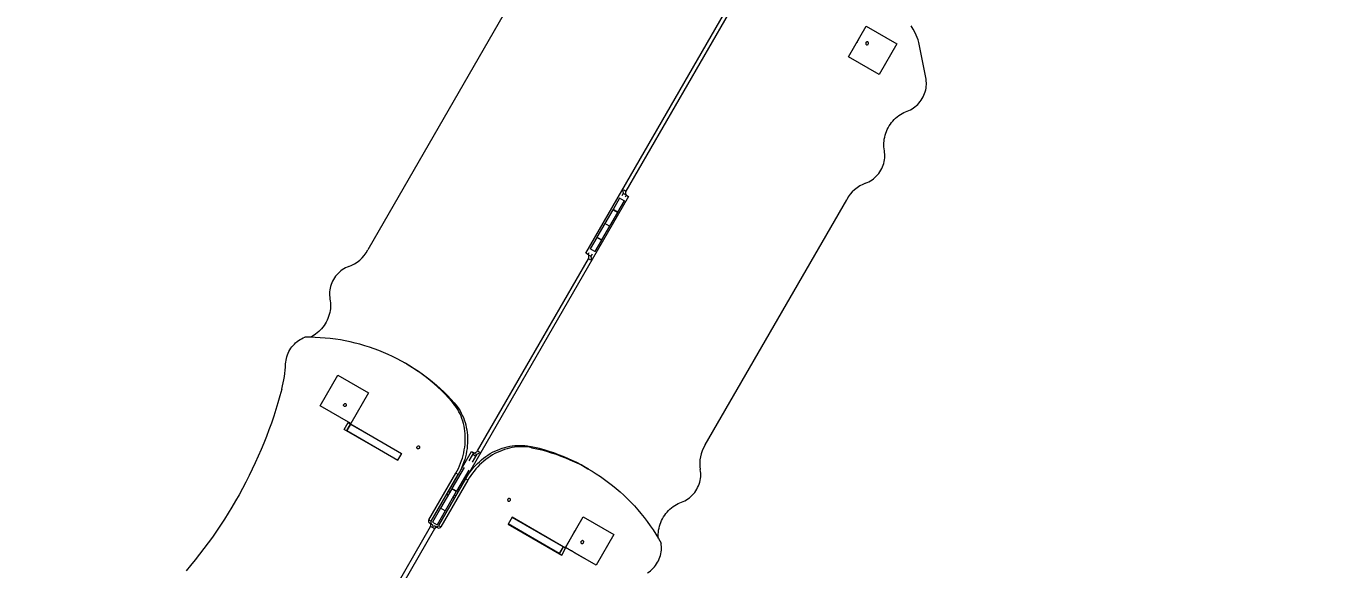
# Model space of a CAD drawing. Header units: millimetres. Extents: x -12977 to 11786, y -11805 to 10558.
# Drawn here: x 2473 to 6140, y -2472 to -938 of the extents above; entities that cross this region are included whole.
import ezdxf

# ---------------------------------------------------------------- set-up
doc = ezdxf.new("R2010")
doc.units = ezdxf.units.MM
for name, color, linetype in [('DIKOM_ОБЪЕКТ', 7, 'Continuous'), ('DIKOM_РАЗМЕР_ЗОНА', 7, 'Continuous'), ('DIKOM_РАЗМЕР_ОБЪЕКТА', 7, 'Continuous')]:
    doc.layers.add(name, color=color, linetype=linetype)
doc.styles.add('style1', font='arial.ttf', dxfattribs={"width": 0.8})
doc.dimstyles.new('1-50', dxfattribs={"dimtxt": 300, "dimasz": 200, "dimexe": 100, "dimexo": 0, "dimgap": 100, "dimtad": 1, "dimtxsty": 'style1', "dimcen": 200, "dimclrd": 7, "dimclre": 7, "dimclrt": 7, "dimadec": 1, "dimazin": 2, "dimtfac": 1, "dimtmove": 0, "dimatfit": 2, "dimfxl": 0, "dimlwd": 25, "dimlwe": 18, "dimarcsym": 0})

# ---------------------------------------------------------------- blocks, each defined once
blk = doc.blocks.new('*D9')
at = {"layer": 'Defpoints', "color": 0, "transparency": 16777216}
for p in [(-11007.4, 666.1), (8788, 666.1), (8788, -10518.7)]:
    blk.add_point(p, dxfattribs=at)
at = {"layer": 'DIKOM_РАЗМЕР_ОБЪЕКТА', "color": 7, "lineweight": 18, "transparency": 16777216}
for p, q in [((-11007.4, 666.1), (-11007.4, -10618.7)), ((8788, 666.1), (8788, -10618.7))]:
    blk.add_line(p, q, dxfattribs=at)
at = {"layer": 'DIKOM_РАЗМЕР_ОБЪЕКТА', "color": 7, "lineweight": 25, "transparency": 16777216}
blk.add_line((-10807.4, -10518.7), (8588, -10518.7), dxfattribs=at)
at = {"layer": 'DIKOM_РАЗМЕР_ОБЪЕКТА', "color": 7, "transparency": 16777216}
for points in [[(-10807.4, -10485.3), (-10807.4, -10552), (-11007.4, -10518.7)], [(8588, -10485.3), (8588, -10552), (8788, -10518.7)]]:
    blk.add_solid(points, dxfattribs=at)
at = {"layer": 'DIKOM_РАЗМЕР_ОБЪЕКТА', "color": 7, "transparency": 16777216, "insert": (-1823.6, -10265.5), "char_height": 300, "attachment_point": 5, "style": 'style1'}
blk.add_mtext('19750', dxfattribs=at)
blk = doc.blocks.new('*D10')
at = {"layer": 'Defpoints', "color": 0, "transparency": 16777216}
for p in [(4270.3, 8458.2), (2861.7, -8997.1), (10043.4, -8997.1)]:
    blk.add_point(p, dxfattribs=at)
at = {"layer": 'DIKOM_РАЗМЕР_ОБЪЕКТА', "color": 7, "lineweight": 18, "transparency": 16777216}
for p, q in [((4270.3, 8458.2), (10143.4, 8458.2)), ((2861.7, -8997.1), (10143.4, -8997.1))]:
    blk.add_line(p, q, dxfattribs=at)
at = {"layer": 'DIKOM_РАЗМЕР_ОБЪЕКТА', "color": 7, "lineweight": 25, "transparency": 16777216}
blk.add_line((10043.4, 8258.2), (10043.4, -8797.1), dxfattribs=at)
at = {"layer": 'DIKOM_РАЗМЕР_ОБЪЕКТА', "color": 7, "transparency": 16777216}
for points in [[(10010, 8258.2), (10076.7, 8258.2), (10043.4, 8458.2)], [(10010, -8797.1), (10076.7, -8797.1), (10043.4, -8997.1)]]:
    blk.add_solid(points, dxfattribs=at)
at = {"layer": 'DIKOM_РАЗМЕР_ОБЪЕКТА', "color": 7, "transparency": 16777216, "insert": (9790.2, -3229.2), "char_height": 300, "attachment_point": 5, "rotation": 90, "style": 'style1'}
blk.add_mtext('17450', dxfattribs=at)
blk = doc.blocks.new('*D11')
at = {"layer": 'Defpoints', "color": 0, "transparency": 16777216}
for p in [(4304.4, 10557.6), (2504.1, -11339.7), (11686.1, -11339.7)]:
    blk.add_point(p, dxfattribs=at)
at = {"layer": 'DIKOM_РАЗМЕР_ЗОНА', "color": 7, "lineweight": 18, "transparency": 16777216}
for p, q in [((4304.4, 10557.6), (11786.1, 10557.6)), ((2504.1, -11339.7), (11786.1, -11339.7))]:
    blk.add_line(p, q, dxfattribs=at)
at = {"layer": 'DIKOM_РАЗМЕР_ЗОНА', "color": 7, "lineweight": 25, "transparency": 16777216}
blk.add_line((11686.1, 10357.6), (11686.1, -11139.7), dxfattribs=at)
at = {"layer": 'DIKOM_РАЗМЕР_ЗОНА', "color": 7, "transparency": 16777216}
for points in [[(11652.7, 10357.6), (11719.4, 10357.6), (11686.1, 10557.6)], [(11652.7, -11139.7), (11719.4, -11139.7), (11686.1, -11339.7)]]:
    blk.add_solid(points, dxfattribs=at)
at = {"layer": 'DIKOM_РАЗМЕР_ЗОНА', "color": 7, "transparency": 16777216, "insert": (11432.9, -3192), "char_height": 300, "attachment_point": 5, "rotation": 90, "style": 'style1'}
blk.add_mtext('21900', dxfattribs=at)
blk = doc.blocks.new('*D12')
at = {"layer": 'Defpoints', "color": 0, "transparency": 16777216}
for p in [(-12976.7, 124.1), (10764.9, 125.7), (10764.9, -11704.7)]:
    blk.add_point(p, dxfattribs=at)
at = {"layer": 'DIKOM_РАЗМЕР_ЗОНА', "color": 7, "lineweight": 18, "transparency": 16777216}
for p, q in [((-12976.7, 124.1), (-12976.7, -11804.7)), ((10764.9, 125.7), (10764.9, -11804.7))]:
    blk.add_line(p, q, dxfattribs=at)
at = {"layer": 'DIKOM_РАЗМЕР_ЗОНА', "color": 7, "lineweight": 25, "transparency": 16777216}
blk.add_line((-12776.7, -11704.7), (10564.9, -11704.7), dxfattribs=at)
at = {"layer": 'DIKOM_РАЗМЕР_ЗОНА', "color": 7, "transparency": 16777216}
for points in [[(-12776.7, -11671.3), (-12776.7, -11738), (-12976.7, -11704.7)], [(10564.9, -11671.3), (10564.9, -11738), (10764.9, -11704.7)]]:
    blk.add_solid(points, dxfattribs=at)
at = {"layer": 'DIKOM_РАЗМЕР_ЗОНА', "color": 7, "transparency": 16777216, "insert": (-1904.6, -11451.4), "char_height": 300, "attachment_point": 5, "style": 'style1'}
blk.add_mtext('23750', dxfattribs=at)

msp = doc.modelspace()

# ---------------------------------------------------------------- linework, layer by layer
at = {"layer": 'DIKOM_ОБЪЕКТ', "color": 7, "linetype": 'Continuous', "lineweight": 15}
for p, q in [((4054.739, -1579.705), (4542.466, -734.936)), ((3838.001, -878.348), (3438.269, -1570.704)), ((4481.085, -861.593), (4167.839, -1404.152)), ((4796.749, -1024.982), (4846.749, -938.379)), ((4846.638, -938.377), (4846.749, -938.379)), ((4846.749, -938.379), (4933.352, -988.379)), ((4933.352, -988.379), (4883.352, -1074.982)), ((4929.362, -984.714), (4929.362, -984.714)), ((5014.73, -1083.934), (4995.256, -984.9)), ((4883.352, -1074.982), (4796.749, -1024.982)), ((4883.229, -1074.979), (4883.352, -1074.982)), ((4174.839, -1419.74), (3687.111, -2264.509)), ((4149.519, -1424.58), (4131.277, -1456.176)), ((4150.077, -1423.613), (4149.519, -1424.58)), ((4162.509, -1432.08), (4149.519, -1424.58)), ((4157.529, -1416.668), (4161.042, -1410.583)), ((4162.335, -1412.246), (4160.645, -1411.27)), ((4161.343, -1400.402), (4167.839, -1404.152)), ((4170.339, -1417.142), (4163.843, -1413.392)), ((4168.343, -1415.99), (4165.346, -1421.181)), ((4170.339, -1417.142), (4174.839, -1419.74)), ((4391.577, -2121.097), (4791.308, -1428.74)), ((4130.696, -1457.182), (4108.299, -1495.975)), ((4143.687, -1464.682), (4121.289, -1503.475)), ((4131.277, -1456.176), (4130.696, -1457.182)), ((4143.687, -1464.682), (4130.696, -1457.182)), ((4144.267, -1463.676), (4131.277, -1456.176)), ((4144.267, -1463.676), (4143.687, -1464.682)), ((4162.509, -1432.08), (4144.267, -1463.676)), ((4163.055, -1431.135), (4162.509, -1432.08)), ((4108.299, -1495.975), (4085.901, -1534.769)), ((4121.289, -1503.475), (4108.299, -1495.975)), ((4085.321, -1535.774), (4067.079, -1567.371)), ((4085.901, -1534.769), (4085.321, -1535.774)), ((4098.311, -1543.274), (4085.321, -1535.774)), ((4098.892, -1542.269), (4085.901, -1534.769)), ((4121.289, -1503.475), (4098.892, -1542.269)), ((4067.079, -1567.371), (4066.52, -1568.338)), ((4080.069, -1574.871), (4067.079, -1567.371)), ((4080.069, -1574.871), (4079.523, -1575.816)), ((4098.311, -1543.274), (4080.069, -1574.871)), ((4098.892, -1542.269), (4098.311, -1543.274)), ((3748.493, -2137.851), (4061.739, -1595.293)), ((4059.239, -1582.303), (4054.739, -1579.705)), ((4059.239, -1582.303), (4065.734, -1586.053)), ((4061.234, -1583.455), (4064.231, -1578.263)), ((4068.234, -1599.043), (4061.739, -1595.293)), ((4068.932, -1588.175), (4067.243, -1587.199)), ((4072.049, -1582.777), (4068.536, -1588.862)), ((3549.45, -1893.456), (3542.955, -1889.706)), ((3303.929, -2010.623), (3353.929, -1924.02)), ((3353.805, -1924.018), (3353.806, -1924.018)), ((3353.929, -1924.02), (3440.531, -1974.02)), ((3440.531, -1974.02), (3390.531, -2060.622)), ((3390.531, -2060.622), (3303.929, -2010.623)), ((3676.194, -1998.556), (3682.689, -2002.306)), ((3371.598, -2077.251), (3382.848, -2057.766)), ((3522.723, -2164.503), (3371.598, -2077.251)), ((3378.094, -2081.001), (3389.344, -2061.516)), ((3389.531, -2062.49), (3379.031, -2080.677)), ((3379.031, -2080.677), (3523.098, -2163.854)), ((3382.848, -2057.766), (3533.973, -2145.018)), ((3384.964, -2084.102), (3384.589, -2084.751)), ((3389.531, -2062.49), (3533.598, -2145.667)), ((3390.421, -2060.62), (3390.531, -2060.622)), ((3395.839, -2065.266), (3395.464, -2065.915)), ((3395.839, -2065.266), (3395.464, -2065.915)), ((3895.588, -2125.223), (3902.083, -2128.973)), ((3533.973, -2145.018), (3522.723, -2164.503)), ((3666.303, -2252.495), (3731.493, -2139.583)), ((3725.115, -2165.63), (3737.988, -2143.333)), ((3731.493, -2139.583), (3735.993, -2142.181)), ((3746.321, -2146.954), (3732.932, -2170.144)), ((3742.776, -2153.094), (3734.958, -2148.581)), ((3742.488, -2145.931), (3735.993, -2142.181)), ((3748.493, -2137.851), (3754.897, -2141.549)), ((3710.653, -2184.719), (3676.323, -2244.18)), ((3723.61, -2192.277), (3689.313, -2251.68)), ((4062.969, -2189.937), (4056.474, -2186.187)), ((3611.389, -2332.608), (3687.19, -2201.318)), ((3617.885, -2336.358), (3693.685, -2205.068)), ((3714.493, -2217.082), (3638.693, -2348.372)), ((3720.988, -2220.832), (3645.188, -2352.122)), ((3693.685, -2205.068), (3687.19, -2201.318)), ((3720.988, -2220.832), (3714.493, -2217.082)), ((3675.588, -2245.452), (3644.008, -2300.151)), ((3688.578, -2252.952), (3656.998, -2307.651)), ((3661.321, -2261.124), (3662.197, -2261.35)), ((3662.197, -2261.35), (3661.443, -2260.914)), ((3666.303, -2252.495), (3670.217, -2254.755)), ((3676.323, -2244.18), (3675.588, -2245.452)), ((3688.578, -2252.952), (3675.588, -2245.452)), ((3689.313, -2251.68), (3676.323, -2244.18)), ((3681.496, -2272.492), (3682.129, -2273.138)), ((3682.251, -2272.927), (3681.496, -2272.492)), ((3683.207, -2262.255), (3687.111, -2264.509)), ((3689.313, -2251.68), (3688.578, -2252.952)), ((3644.008, -2300.151), (3621.481, -2339.168)), ((3656.998, -2307.651), (3634.472, -2346.668)), ((3656.998, -2307.651), (3644.008, -2300.151)), ((3611.389, -2332.608), (3617.885, -2336.358)), ((3613.89, -2342.135), (3613.14, -2341.702)), ((3613.89, -2342.135), (3620.385, -2345.885)), ((3621.481, -2339.168), (3634.472, -2346.668)), ((3846.354, -2325.371), (3835.104, -2344.856)), ((3835.104, -2344.856), (3986.229, -2432.108)), ((3979.546, -2427.384), (3835.479, -2344.207)), ((3990.046, -2409.198), (3845.979, -2326.02)), ((3997.479, -2412.623), (3846.354, -2325.371)), ((3996.749, -2410.622), (4046.749, -2324.02)), ((4046.638, -2324.018), (4046.749, -2324.02)), ((4046.749, -2324.02), (4133.352, -2374.02)), ((3402.64, -2720.155), (3615.64, -2351.228)), ((3626.938, -2357.751), (3413.938, -2726.678)), ((3621.289, -2354.489), (3615.64, -2351.228)), ((3626.938, -2357.751), (3621.289, -2354.489)), ((3629.193, -2350.97), (3635.688, -2354.72)), ((3636.438, -2355.153), (3635.688, -2354.72)), ((3638.693, -2348.372), (3645.188, -2352.122)), ((4133.352, -2374.02), (4083.352, -2460.622)), ((3990.046, -2409.198), (3979.546, -2427.384)), ((3979.734, -2428.358), (3990.984, -2408.873)), ((3984.114, -2405.772), (3984.489, -2405.123)), ((3986.229, -2432.108), (3997.479, -2412.623)), ((3986.229, -2432.108), (3997.479, -2412.623)), ((4010.138, -2387.238), (3996.638, -2410.62)), ((3996.638, -2410.62), (3996.749, -2410.622)), ((3996.733, -2410.622), (3996.652, -2410.62)), ((4083.352, -2460.622), (3996.749, -2410.622)), ((3973.239, -2424.608), (3973.614, -2423.959)), ((4079.009, -2458.122), (4022.718, -2425.622)), ((4083.34, -2460.622), (4083.352, -2460.622))]:
    msp.add_line(p, q, dxfattribs=at)
at = {"layer": 'DIKOM_ОБЪЕКТ', "color": 7, "linetype": 'Continuous', "lineweight": 15, "flags": 128}
for points in [[(4984.689, -957.247), (4979.143, -947.399), (4973.312, -937.764)], [(4819.243, -986.011), (4819.336, -985.85), (4819.607, -985.38), (4820.036, -984.636), (4820.592, -983.673), (4821.234, -982.561), (4821.913, -981.385), (4822.58, -980.231), (4823.184, -979.183), (4823.682, -978.322), (4824.036, -977.709), (4824.22, -977.39), (4824.22, -977.39), (4824.036, -977.709), (4823.683, -978.322), (4823.185, -979.183), (4822.581, -980.231), (4821.914, -981.385), (4821.235, -982.561), (4820.593, -983.673), (4820.037, -984.636), (4819.607, -985.38), (4819.336, -985.85), (4819.243, -986.011)], [(4852.346, -989.089), (4852.832, -987.939), (4853.012, -986.727), (4852.87, -985.552), (4852.418, -984.509), (4851.694, -983.683), (4850.754, -983.141), (4849.677, -982.926), (4848.548, -983.057), (4847.46, -983.521), (4846.5, -984.282), (4845.746, -985.279), (4845.26, -986.43), (4845.081, -987.641), (4845.223, -988.816), (4845.674, -989.859), (4846.399, -990.685), (4847.338, -991.227), (4848.416, -991.442), (4849.545, -991.312), (4850.633, -990.847), (4851.593, -990.086), (4852.346, -989.089)], [(4852.346, -989.089), (4852.833, -987.938), (4853.012, -986.727), (4852.87, -985.552), (4852.418, -984.509), (4851.694, -983.683), (4850.754, -983.141), (4849.677, -982.926), (4848.548, -983.056), (4847.46, -983.521), (4846.5, -984.282), (4845.746, -985.279), (4845.26, -986.429), (4845.081, -987.641), (4845.223, -988.816), (4845.674, -989.859), (4846.399, -990.684), (4847.338, -991.227), (4848.416, -991.441), (4849.545, -991.311), (4850.633, -990.847), (4851.593, -990.085), (4852.346, -989.089)], [(4845.408, -985.985), (4845.851, -985.339), (4846.189, -984.632)], [(4845.408, -985.985), (4845.851, -985.339), (4846.189, -984.633)], [(4962.442, -1178.439), (4967.037, -1176.654), (4971.544, -1174.543), (4975.941, -1172.113), (4980.207, -1169.379), (4984.32, -1166.353), (4988.261, -1163.049), (4992.01, -1159.484), (4995.549, -1155.676), (4998.861, -1151.643), (5001.929, -1147.404), (5004.739, -1142.981), (5007.276, -1138.394), (5009.529, -1133.667), (5011.487, -1128.823), (5013.139, -1123.884), (5014.478, -1118.876), (5015.497, -1113.823), (5016.192, -1108.749), (5016.558, -1103.679), (5016.594, -1098.638), (5016.301, -1093.651), (5015.678, -1088.741), (5014.73, -1083.934)], [(4897.84, -1290.332), (4896.998, -1285.008), (4896.478, -1279.595), (4896.28, -1274.114), (4896.405, -1268.589), (4896.855, -1263.039), (4897.625, -1257.488), (4898.714, -1251.956), (4900.117, -1246.465), (4901.829, -1241.038), (4903.843, -1235.694), (4906.151, -1230.456), (4908.744, -1225.343), (4911.611, -1220.376), (4914.743, -1215.574), (4918.125, -1210.956), (4921.746, -1206.541), (4925.591, -1202.344), (4929.644, -1198.384), (4933.89, -1194.675), (4938.313, -1191.232), (4942.894, -1188.068), (4947.617, -1185.196), (4952.461, -1182.628), (4957.41, -1180.372), (4962.442, -1178.439)], [(4844.936, -1381.957), (4849.614, -1380.138), (4854.2, -1377.979), (4858.671, -1375.492), (4863.005, -1372.689), (4867.18, -1369.585), (4871.173, -1366.194), (4874.967, -1362.535), (4878.54, -1358.626), (4881.874, -1354.486), (4884.954, -1350.137), (4887.764, -1345.6), (4890.288, -1340.899), (4892.515, -1336.057), (4894.433, -1331.1), (4896.033, -1326.051), (4897.305, -1320.936), (4898.245, -1315.782), (4898.847, -1310.615), (4899.108, -1305.46), (4899.026, -1300.344), (4898.603, -1295.293), (4897.84, -1290.332)], [(4163.843, -1413.392), (4162.476, -1412.381), (4161.354, -1411.076), (4160.519, -1409.527), (4160.005, -1407.794), (4159.829, -1405.943), (4160.001, -1404.045), (4160.512, -1402.174), (4161.343, -1400.402)], [(4167.839, -1404.152), (4167.007, -1405.924), (4166.496, -1407.795), (4166.325, -1409.693), (4166.5, -1411.544), (4167.014, -1413.277), (4167.849, -1414.826), (4168.971, -1416.131), (4170.339, -1417.142)], [(4061.739, -1595.293), (4062.57, -1593.521), (4063.081, -1591.649), (4063.253, -1589.752), (4063.078, -1587.901), (4062.563, -1586.168), (4061.728, -1584.619), (4060.606, -1583.314), (4059.239, -1582.303)], [(4065.734, -1586.053), (4067.101, -1587.064), (4068.224, -1588.369), (4069.058, -1589.918), (4069.573, -1591.651), (4069.748, -1593.502), (4069.577, -1595.399), (4069.065, -1597.271), (4068.234, -1599.043)], [(3384.642, -1617.488), (3379.964, -1619.307), (3375.377, -1621.466), (3370.906, -1623.953), (3366.572, -1626.756), (3362.398, -1629.86), (3358.404, -1633.251), (3354.611, -1636.91), (3351.038, -1640.819), (3347.703, -1644.959), (3344.623, -1649.308), (3341.814, -1653.844), (3339.289, -1658.546), (3337.062, -1663.387), (3335.144, -1668.345), (3333.545, -1673.394), (3332.272, -1678.508), (3331.332, -1683.662), (3330.731, -1688.83), (3330.47, -1693.984), (3330.551, -1699.1), (3330.974, -1704.151), (3331.737, -1709.112)], [(3331.737, -1709.112), (3332.579, -1714.437), (3333.1, -1719.85), (3333.298, -1725.33), (3333.172, -1730.856), (3332.723, -1736.405), (3331.952, -1741.957), (3330.863, -1747.489), (3329.46, -1752.979), (3327.748, -1758.407), (3325.735, -1763.75), (3323.427, -1768.989), (3320.834, -1774.102), (3317.966, -1779.069), (3314.835, -1783.871), (3311.452, -1788.488), (3307.831, -1792.904), (3303.987, -1797.101), (3299.933, -1801.061), (3295.687, -1804.77), (3291.265, -1808.213), (3286.683, -1811.377), (3281.961, -1814.248), (3277.116, -1816.817), (3276.171, -1817.276)], [(3206.517, -1892.202), (3206.872, -1887.123), (3207.557, -1882.039), (3208.568, -1876.975), (3209.9, -1871.955), (3211.546, -1867.005), (3213.5, -1862.148), (3215.75, -1857.409), (3218.286, -1852.81), (3221.096, -1848.375), (3224.166, -1844.124), (3227.48, -1840.08), (3231.023, -1836.26), (3234.776, -1832.686), (3238.723, -1829.373), (3242.843, -1826.338), (3247.116, -1823.596), (3251.521, -1821.161), (3256.036, -1819.044), (3260.64, -1817.256)], [(3676.194, -1998.556), (3666.618, -1988.054), (3656.792, -1977.823), (3646.72, -1967.866), (3636.409, -1958.19), (3625.863, -1948.8), (3615.089, -1939.699), (3604.091, -1930.895), (3592.875, -1922.389), (3581.448, -1914.188), (3569.816, -1906.296), (3557.983, -1898.716), (3545.958, -1891.453), (3533.745, -1884.51), (3521.352, -1877.892), (3508.784, -1871.6), (3496.049, -1865.64), (3483.152, -1860.014), (3470.102, -1854.724), (3456.904, -1849.774), (3443.566, -1845.166), (3430.094, -1840.903), (3416.495, -1836.987), (3402.777, -1833.42), (3388.948, -1830.203), (3375.013, -1827.339), (3360.98, -1824.829), (3346.857, -1822.674), (3332.652, -1820.876), (3318.37, -1819.435), (3304.021, -1818.352), (3289.611, -1817.627), (3275.148, -1817.262), (3260.64, -1817.256)], [(3549.45, -1893.456), (3552.453, -1895.203), (3564.478, -1902.466), (3576.311, -1910.046), (3587.943, -1917.938), (3599.37, -1926.139), (3610.586, -1934.645), (3621.584, -1943.449), (3632.358, -1952.55), (3642.904, -1961.94), (3653.215, -1971.616), (3663.287, -1981.573), (3673.113, -1991.804), (3682.689, -2002.306)], [(3195.725, -1963.499), (3190.418, -1982.808), (3184.802, -2002.054), (3178.879, -2021.232), (3172.651, -2040.335), (3166.12, -2059.359), (3159.288, -2078.296), (3152.156, -2097.141), (3144.728, -2115.888), (3137.005, -2134.531), (3128.991, -2153.063), (3120.687, -2171.481), (3112.096, -2189.776), (3103.22, -2207.944), (3094.064, -2225.979), (3084.629, -2243.876), (3074.918, -2261.628), (3064.935, -2279.23), (3054.683, -2296.676), (3044.164, -2313.962), (3033.383, -2331.081), (3022.343, -2348.029), (3011.046, -2364.799), (2999.497, -2381.387), (2987.7, -2397.787), (2975.657, -2413.994), (2963.373, -2430.003), (2950.852, -2445.81), (2938.098, -2461.408), (2925.114, -2476.794)], [(3377.336, -2010.416), (3376.582, -2011.412), (3375.623, -2012.174), (3374.534, -2012.638), (3373.406, -2012.768), (3372.328, -2012.554), (3371.389, -2012.011), (3370.664, -2011.185), (3370.212, -2010.143), (3370.07, -2008.968), (3370.25, -2007.756), (3370.736, -2006.605), (3371.489, -2005.609), (3372.449, -2004.848), (3373.538, -2004.383), (3374.666, -2004.253), (3375.744, -2004.468), (3376.683, -2005.01), (3377.408, -2005.836), (3377.86, -2006.879), (3378.001, -2008.053), (3377.822, -2009.265), (3377.336, -2010.416)], [(3377.336, -2010.416), (3376.583, -2011.412), (3375.623, -2012.173), (3374.534, -2012.638), (3373.406, -2012.768), (3372.328, -2012.553), (3371.389, -2012.011), (3370.664, -2011.185), (3370.212, -2010.143), (3370.07, -2008.968), (3370.25, -2007.756), (3370.736, -2006.605), (3371.49, -2005.609), (3372.449, -2004.848), (3373.538, -2004.383), (3374.666, -2004.253), (3375.744, -2004.468), (3376.683, -2005.01), (3377.408, -2005.836), (3377.86, -2006.878), (3378.002, -2008.053), (3377.822, -2009.265), (3377.336, -2010.416)], [(3376.893, -2011.062), (3377.231, -2010.355), (3377.674, -2009.709)], [(3377.674, -2009.709), (3377.231, -2010.355), (3376.893, -2011.062)], [(3376.893, -2011.062), (3377.231, -2010.355), (3377.674, -2009.709)], [(3377.674, -2009.709), (3377.231, -2010.355), (3376.893, -2011.062)], [(3687.19, -2201.318), (3690.996, -2194.423), (3694.531, -2187.389), (3697.789, -2180.231), (3700.764, -2172.963), (3703.448, -2165.599), (3705.837, -2158.155), (3707.927, -2150.644), (3709.712, -2143.081), (3711.19, -2135.482), (3712.358, -2127.862), (3713.213, -2120.235), (3713.753, -2112.617), (3713.978, -2105.024), (3713.887, -2097.469), (3713.48, -2089.967), (3712.759, -2082.535), (3711.723, -2075.186), (3710.377, -2067.935), (3708.721, -2060.797), (3706.76, -2053.785), (3704.497, -2046.913), (3701.937, -2040.195), (3699.085, -2033.645), (3695.947, -2027.275), (3692.528, -2021.098), (3688.836, -2015.125), (3684.878, -2009.37), (3680.661, -2003.844), (3676.194, -1998.556)], [(3682.689, -2002.306), (3687.156, -2007.594), (3691.373, -2013.12), (3695.331, -2018.875), (3699.023, -2024.848), (3702.442, -2031.025), (3705.581, -2037.395), (3708.433, -2043.945), (3710.993, -2050.663), (3713.255, -2057.535), (3715.216, -2064.547), (3716.872, -2071.685), (3718.219, -2078.936), (3719.254, -2086.285), (3719.976, -2093.717), (3720.382, -2101.219), (3720.473, -2108.774), (3720.249, -2116.367), (3719.708, -2123.985), (3718.853, -2131.612), (3717.686, -2139.232), (3716.208, -2146.831), (3714.422, -2154.394), (3712.333, -2161.905), (3709.943, -2169.349), (3707.259, -2176.713), (3704.284, -2183.981), (3701.026, -2191.139), (3697.491, -2198.173), (3693.685, -2205.068)], [(3584.336, -2129.927), (3583.582, -2130.924), (3582.623, -2131.685), (3581.534, -2132.15), (3580.406, -2132.28), (3579.328, -2132.065), (3578.389, -2131.523), (3577.664, -2130.697), (3577.212, -2129.654), (3577.07, -2128.48), (3577.25, -2127.268), (3577.736, -2126.117), (3578.489, -2125.121), (3579.449, -2124.359), (3580.538, -2123.895), (3581.666, -2123.764), (3582.744, -2123.979), (3583.683, -2124.522), (3584.408, -2125.347), (3584.86, -2126.39), (3585.001, -2127.565), (3584.822, -2128.777), (3584.336, -2129.927)], [(3714.493, -2217.082), (3718.562, -2210.338), (3722.885, -2203.759), (3727.455, -2197.359), (3732.263, -2191.149), (3737.298, -2185.142), (3742.55, -2179.351), (3748.01, -2173.786), (3753.667, -2168.458), (3759.509, -2163.379), (3765.524, -2158.557), (3771.701, -2154.004), (3778.028, -2149.727), (3784.493, -2145.735), (3791.081, -2142.036), (3797.78, -2138.638), (3804.578, -2135.547), (3811.46, -2132.769), (3818.413, -2130.31), (3825.423, -2128.174), (3832.476, -2126.367), (3839.558, -2124.89), (3846.656, -2123.748), (3853.755, -2122.943), (3860.841, -2122.476), (3867.9, -2122.348), (3874.918, -2122.56), (3881.881, -2123.11), (3888.776, -2123.999), (3895.588, -2125.223)], [(3902.083, -2128.973), (3895.271, -2127.749), (3888.376, -2126.86), (3881.413, -2126.31), (3874.395, -2126.098), (3867.336, -2126.226), (3860.25, -2126.693), (3853.151, -2127.498), (3846.054, -2128.64), (3838.971, -2130.117), (3831.918, -2131.924), (3824.908, -2134.06), (3817.955, -2136.519), (3811.073, -2139.297), (3804.276, -2142.388), (3797.576, -2145.786), (3790.988, -2149.485), (3784.524, -2153.477), (3778.197, -2157.754), (3772.019, -2162.307), (3766.004, -2167.129), (3760.162, -2172.208), (3754.505, -2177.536), (3749.045, -2183.101), (3743.793, -2188.892), (3738.758, -2194.899), (3733.951, -2201.109), (3729.381, -2207.509), (3725.057, -2214.088), (3720.988, -2220.832)], [(4056.474, -2186.187), (4053.46, -2184.46), (4041.157, -2177.677), (4028.677, -2171.22), (4016.026, -2165.092), (4003.21, -2159.296), (3990.236, -2153.836), (3977.112, -2148.714), (3963.844, -2143.933), (3950.439, -2139.495), (3936.903, -2135.404), (3923.245, -2131.66), (3909.471, -2128.266), (3895.588, -2125.223)], [(3583.893, -2130.574), (3584.231, -2129.867), (3584.674, -2129.221)], [(3584.674, -2129.221), (3584.231, -2129.867), (3583.893, -2130.574)], [(3735.993, -2142.181), (3737.552, -2142.86), (3739.243, -2143.179), (3741.002, -2143.128), (3742.76, -2142.707), (3744.451, -2141.933), (3746.008, -2140.836), (3747.373, -2139.458), (3748.493, -2137.851)], [(3902.083, -2128.973), (3915.966, -2132.016), (3929.74, -2135.41), (3943.398, -2139.154), (3956.934, -2143.245), (3970.339, -2147.683), (3983.607, -2152.464), (3996.732, -2157.586), (4009.705, -2163.046), (4022.521, -2168.842), (4035.172, -2174.97), (4047.653, -2181.427), (4059.955, -2188.21), (4072.074, -2195.315), (4084.003, -2202.739), (4095.735, -2210.477), (4107.265, -2218.526), (4118.585, -2226.881), (4129.692, -2235.538), (4140.577, -2244.493), (4151.237, -2253.741), (4161.665, -2263.276), (4171.856, -2273.095), (4181.804, -2283.191), (4191.505, -2293.56), (4200.952, -2304.196), (4210.142, -2315.093), (4219.07, -2326.246), (4227.73, -2337.65), (4236.119, -2349.297), (4244.232, -2361.182), (4252.064, -2373.299), (4259.611, -2385.642), (4266.871, -2398.203)], [(4324.977, -2282.56), (4329.655, -2280.74), (4334.241, -2278.581), (4338.712, -2276.094), (4343.046, -2273.29), (4347.22, -2270.185), (4351.214, -2266.795), (4355.007, -2263.135), (4358.579, -2259.226), (4361.914, -2255.086), (4364.994, -2250.736), (4367.803, -2246.199), (4370.327, -2241.498), (4372.553, -2236.656), (4374.471, -2231.698), (4376.07, -2226.649), (4377.342, -2221.535), (4378.281, -2216.381), (4378.883, -2211.214), (4379.143, -2206.059), (4379.061, -2200.943), (4378.638, -2195.892), (4377.874, -2190.931)], [(3834.242, -2274.21), (3833.755, -2275.361), (3833.576, -2276.573), (3833.718, -2277.748), (3834.169, -2278.791), (3834.894, -2279.616), (3835.833, -2280.159), (3836.911, -2280.373), (3838.04, -2280.243), (3839.128, -2279.779), (3840.088, -2279.017), (3840.842, -2278.021), (3841.328, -2276.87), (3841.507, -2275.658), (3841.365, -2274.484), (3840.914, -2273.441), (3840.189, -2272.615), (3839.25, -2272.073), (3838.172, -2271.858), (3837.043, -2271.988), (3835.955, -2272.453), (3834.995, -2273.214), (3834.242, -2274.21)], [(3833.903, -2274.917), (3834.346, -2274.271), (3834.684, -2273.564)], [(3833.903, -2274.917), (3834.346, -2274.271), (3834.684, -2273.564)], [(4259.088, -2384.764), (4259.013, -2383.716), (4258.815, -2378.236), (4258.941, -2372.71), (4259.39, -2367.16), (4260.161, -2361.609), (4261.25, -2356.077), (4262.653, -2350.587), (4264.365, -2345.159), (4266.378, -2339.815), (4268.686, -2334.577), (4271.279, -2329.464), (4274.147, -2324.497), (4277.278, -2319.695), (4280.661, -2315.077), (4284.281, -2310.662), (4288.126, -2306.465), (4292.179, -2302.505), (4296.426, -2298.796), (4300.848, -2295.353), (4305.43, -2292.189), (4310.152, -2289.317), (4314.997, -2286.749), (4319.945, -2284.493), (4324.977, -2282.56)], [(4019.243, -2371.651), (4019.336, -2371.491), (4019.607, -2371.021), (4020.036, -2370.277), (4020.592, -2369.313), (4021.234, -2368.202), (4021.913, -2367.026), (4022.58, -2365.871), (4023.184, -2364.824), (4023.682, -2363.962), (4024.036, -2363.35), (4024.22, -2363.031), (4024.22, -2363.031), (4024.036, -2363.35), (4023.683, -2363.962), (4023.185, -2364.824), (4022.581, -2365.871), (4021.914, -2367.026), (4021.235, -2368.202), (4020.594, -2369.313), (4020.037, -2370.277), (4019.607, -2371.021), (4019.336, -2371.491), (4019.243, -2371.651)], [(4022.718, -2425.622), (4019.809, -2423.943), (4016.936, -2422.284), (4014.136, -2420.668), (4011.444, -2419.114), (4008.894, -2417.642), (4006.518, -2416.27), (4004.345, -2415.015), (4002.404, -2413.895), (4000.717, -2412.921), (3999.308, -2412.108), (3998.192, -2411.464), (3997.385, -2410.998), (3996.897, -2410.717), (3996.733, -2410.622)], [(4041.242, -2393.722), (4040.755, -2394.873), (4040.576, -2396.084), (4040.718, -2397.259), (4041.17, -2398.302), (4041.894, -2399.128), (4042.834, -2399.67), (4043.911, -2399.885), (4045.04, -2399.755), (4046.128, -2399.29), (4047.088, -2398.529), (4047.842, -2397.532), (4048.328, -2396.382), (4048.507, -2395.17), (4048.365, -2393.995), (4047.914, -2392.952), (4047.189, -2392.126), (4046.25, -2391.584), (4045.172, -2391.369), (4044.043, -2391.5), (4042.955, -2391.964), (4041.995, -2392.725), (4041.242, -2393.722)], [(4041.242, -2393.722), (4040.755, -2394.873), (4040.576, -2396.085), (4040.718, -2397.259), (4041.169, -2398.302), (4041.894, -2399.128), (4042.833, -2399.67), (4043.911, -2399.885), (4045.04, -2399.755), (4046.128, -2399.29), (4047.088, -2398.529), (4047.842, -2397.532), (4048.328, -2396.382), (4048.507, -2395.17), (4048.365, -2393.995), (4047.914, -2392.953), (4047.189, -2392.127), (4046.25, -2391.584), (4045.172, -2391.37), (4044.043, -2391.5), (4042.955, -2391.964), (4041.995, -2392.726), (4041.242, -2393.722)], [(4040.903, -2394.429), (4041.346, -2393.782), (4041.684, -2393.076)], [(4040.903, -2394.429), (4041.346, -2393.782), (4041.684, -2393.076)], [(4040.904, -2394.428), (4041.346, -2393.782), (4041.685, -2393.076)], [(4040.904, -2394.428), (4041.346, -2393.782), (4041.685, -2393.076)], [(4229.027, -2482.549), (4233.248, -2479.702), (4237.309, -2476.566), (4241.189, -2473.159), (4244.87, -2469.496), (4248.334, -2465.594), (4251.563, -2461.474), (4254.542, -2457.156), (4257.257, -2452.66), (4259.693, -2448.009), (4261.839, -2443.225), (4263.685, -2438.333), (4265.221, -2433.355), (4266.44, -2428.317), (4267.336, -2423.243), (4267.904, -2418.158), (4268.142, -2413.086), (4268.049, -2408.054), (4267.624, -2403.085), (4266.871, -2398.203)]]:
    msp.add_lwpolyline(points, dxfattribs=at)
at = {"layer": 'DIKOM_ОБЪЕКТ', "color": 7, "linetype": 'Continuous', "lineweight": 15}
for centre, radius, start, end in [((4884.279, -1011.461), 114.111, 13.460166, 28.366039), ((4879.097, -1475.243), 99.345, 110.112569, 152.089266), ((3350.48, -1524.201), 99.345, 290.112755, 332.089142), ((2882.445, -1879.611), 324.316, 345.009431, 357.775046), ((4475.926, -2173.908), 99.518, 147.949018, 189.849085), ((3746.57, -2138.012), 8.91, 242.73429, 319.810305), ((3664.212, -2253.26), 8.337, 256.013697, 285.520244), ((3687.491, -2266.705), 8.333, 194.586468, 223.990086), ((3616.858, -2336.271), 6.582, 146.190334, 235.596713), ((3610.171, -2347.565), 6.582, 326.188297, 55.598736), ((3623.354, -2340.021), 6.582, 146.190304, 235.596729), ((3617.214, -2350.96), 5.984, 357.801275, 58.005637), ((3626.383, -2356.253), 5.984, 61.994361, 122.198724), ((3632.844, -2360.656), 6.582, 64.401255, 153.811703), ((3632.786, -2345.467), 6.582, 244.403271, 333.809696), ((3639.282, -2349.217), 6.582, 244.403287, 333.809666)]:
    msp.add_arc(centre, radius, start, end, dxfattribs=at)

# ---------------------------------------------------------------- dimensions: what is measured, and where the dimension line sits
at = {"layer": 'DIKOM_РАЗМЕР_ЗОНА'}
dim = msp.add_linear_dim(base=(11686.061, -11339.718), p1=(4304.397, 10557.602), p2=(2504.073, -11339.718), angle=90, text='21900', dimstyle='1-50', dxfattribs=at)
dim.commit()
dim.dimension.update_dxf_attribs({"geometry": '*D11', "text_midpoint": (11686.061, -3191.969), "dimtype": 160})
dim = msp.add_linear_dim(base=(10764.904, -11704.658), p1=(-12976.695, 124.079), p2=(10764.904, 125.672), text='23750', dimstyle='1-50', dxfattribs=at)
dim.commit()
dim.dimension.update_dxf_attribs({"geometry": '*D12', "text_midpoint": (-1904.628, -11704.658), "dimtype": 160})
at = {"layer": 'DIKOM_РАЗМЕР_ОБЪЕКТА'}
dim = msp.add_linear_dim(base=(10043.372, -8997.089), p1=(4270.308, 8458.216), p2=(2861.678, -8997.089), angle=90, text='17450', dimstyle='1-50', dxfattribs=at)
dim.commit()
dim.dimension.update_dxf_attribs({"geometry": '*D10', "text_midpoint": (10043.372, -3229.158), "dimtype": 160})
dim = msp.add_linear_dim(base=(8787.993, -10518.658), p1=(-11007.417, 666.079), p2=(8787.993, 666.082), text='19750', dimstyle='1-50', dxfattribs=at)
dim.commit()
dim.dimension.update_dxf_attribs({"geometry": '*D9', "text_midpoint": (-1823.628, -10518.658), "dimtype": 160})

doc.saveas('drawing.dxf')
